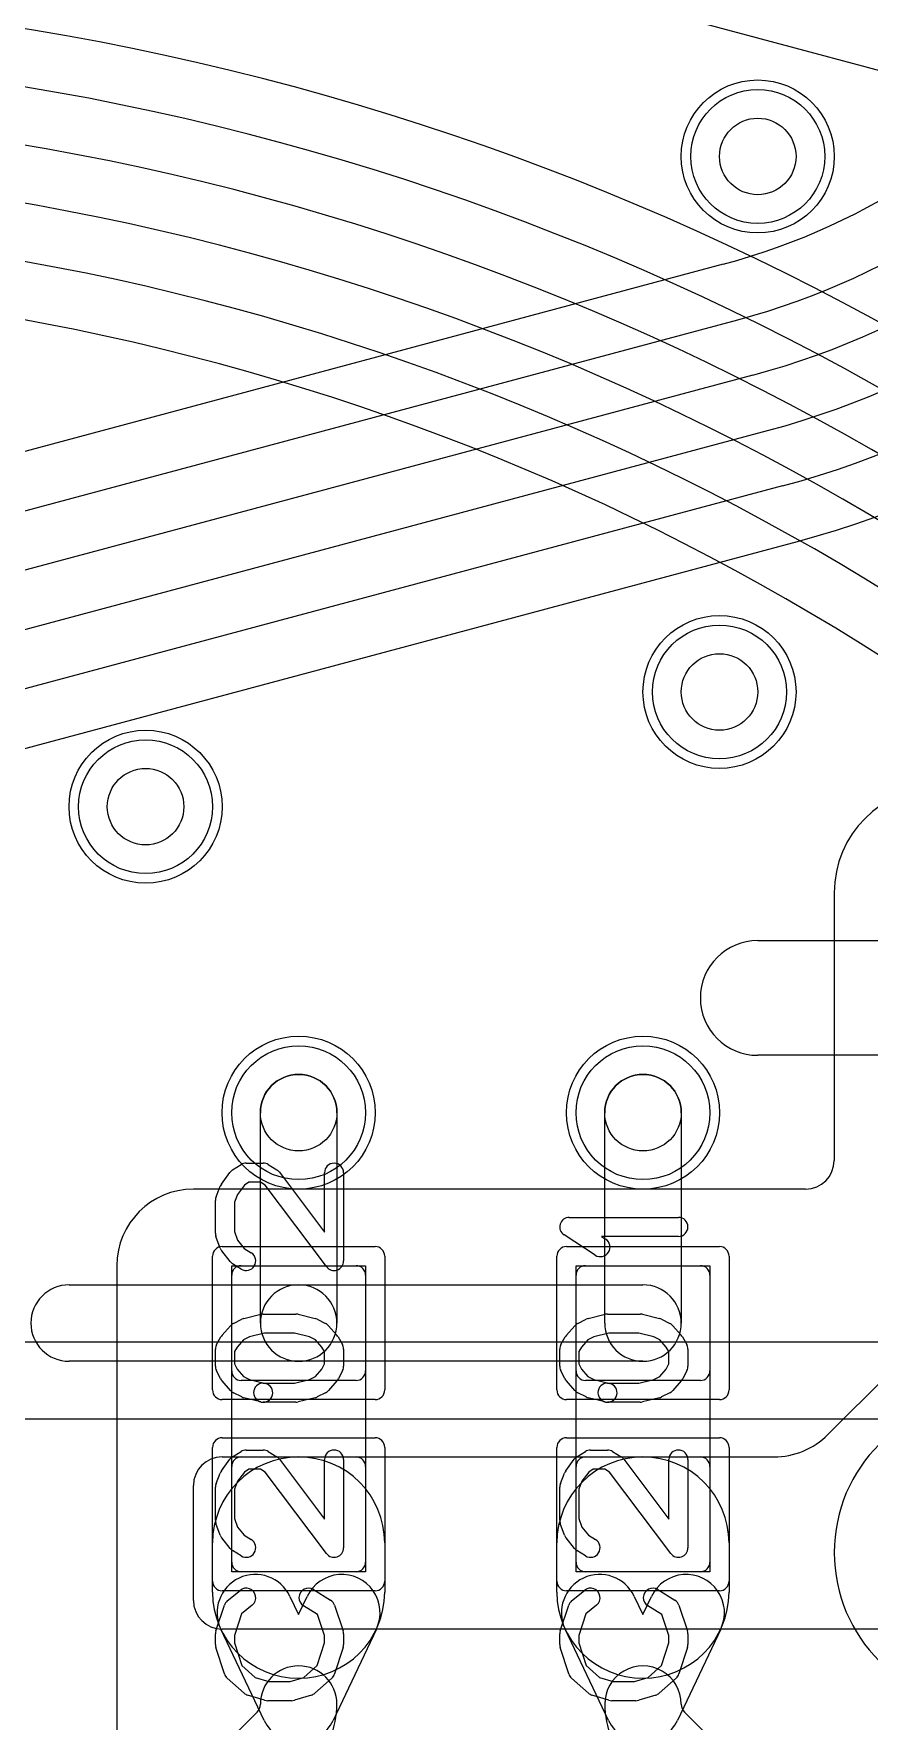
# Model space of a CAD drawing. Extents: x 0 to 20.5, y -0.5 to 20.
# Drawn here: x 11.008 to 13.191, y 8.709 to 13.121 of the extents above; entities that cross this region are included whole.
import ezdxf

# ---------------------------------------------------------------- set-up
doc = ezdxf.new("R2010")
doc.units = 0
for name, color, linetype in [('Hole', 1, 'CONTINUOUS'), ('L1', 3, 'CONTINUOUS'), ('L2', 3, 'CONTINUOUS'), ('L3', 3, 'CONTINUOUS'), ('L4', 3, 'CONTINUOUS'), ('MetalMask-A', 176, 'CONTINUOUS'), ('PartsArea-A', 111, 'CONTINUOUS'), ('PartsSilk-A', 221, 'CONTINUOUS'), ('Resist-A', 2, 'CONTINUOUS'), ('Resist-B', 2, 'CONTINUOUS')]:
    doc.layers.add(name, color=color, linetype=linetype)

msp = doc.modelspace()

# ---------------------------------------------------------------- linework, layer by layer
at = {"layer": 'Hole'}
for centre in [(12.9, 12.8), (12.8, 11.4), (11.3, 11.1), (11.7, 10.3), (12.6, 10.3)]:
    msp.add_circle(centre, 0.1, dxfattribs=at)
at = {"layer": 'L1'}
for p, q in [((12.8094, 12.51812), (6.16059, 10.73658)), ((6.19942, 10.59165), (12.84823, 12.37319)), ((12.88705, 12.2283), (6.23824, 10.44676)), ((6.27706, 10.30188), (12.92587, 12.08342)), ((12.96469, 11.93854), (6.31588, 10.157)), ((6.35473, 10.01207), (13.00352, 11.79361)), ((13.09996, 10.875), (13.09996, 10.17504)), ((12.9, 10.75), (13.7, 10.75)), ((13.7, 10.45), (12.9, 10.45)), ((11.6, 9.75), (11.6, 10.3)), ((11.8, 10.3), (11.8, 9.75)), ((12.5, 9.75), (12.5, 10.3)), ((12.7, 10.3), (12.7, 9.75)), ((13.02496, 10.10004), (11.42496, 10.10004)), ((11.22496, 9.90004), (11.22496, 8.68035)), ((11.55, 9.9), (11.85, 9.9)), ((12.45, 9.9), (12.75, 9.9)), ((11.1, 9.85), (11.7, 9.85)), ((11.525, 9.625), (11.525, 9.875)), ((11.7, 9.85), (12.6, 9.85)), ((11.875, 9.875), (11.875, 9.625)), ((12.425, 9.625), (12.425, 9.875)), ((12.775, 9.875), (12.775, 9.625)), ((11.7, 9.65), (11.1, 9.65)), ((12.6, 9.65), (11.7, 9.65)), ((11.85, 9.6), (11.55, 9.6)), ((12.75, 9.6), (12.45, 9.6)), ((13.08358, 9.45858), (13.24142, 9.61642)), ((11.5, 9.4), (12.94216, 9.4)), ((11.55, 9.4), (11.85, 9.4)), ((12.45, 9.4), (12.75, 9.4)), ((11.525, 9.125), (11.525, 9.375)), ((11.875, 9.375), (11.875, 9.125)), ((12.425, 9.125), (12.425, 9.375)), ((12.775, 9.375), (12.775, 9.125)), ((11.425, 9.025), (11.425, 9.325)), ((11.475, 9.04616), (11.475, 9.175)), ((11.925, 9.175), (11.925, 9.04616)), ((12.375, 9.04616), (12.375, 9.175)), ((12.825, 9.175), (12.825, 9.04616)), ((11.85, 9.1), (11.55, 9.1)), ((12.75, 9.1), (12.45, 9.1)), ((11.6774, 9.03548), (11.7, 8.98767)), ((11.7, 8.98767), (11.7226, 9.03548)), ((12.5774, 9.03548), (12.6, 8.98767)), ((12.6, 8.98767), (12.6226, 9.03548)), ((11.60959, 8.71093), (11.49658, 8.95)), ((16.975, 8.95), (11.5, 8.95)), ((11.90342, 8.95), (11.79041, 8.71093)), ((12.50959, 8.71093), (12.39658, 8.95)), ((12.80342, 8.95), (12.69041, 8.71093)), ((11.27574, 8.41716), (11.59134, 8.73277)), ((12.70866, 8.73276), (13.18284, 8.25858))]:
    msp.add_line(p, q, dxfattribs=at)
for centre in [(12.9, 12.8), (12.8, 11.4), (11.3, 11.1), (11.7, 10.3), (12.6, 10.3)]:
    msp.add_circle(centre, 0.2, dxfattribs=at)
for centre, radius, start, end in [((12.35, 14.2326), 1.77496, -74.9998, 0), ((12.35, 14.2326), 1.925, -74.99993, 0), ((12.35, 14.2326), 2.075, -75.00002, 0), ((12.35, 14.23261), 2.225, -75.0001, 0), ((12.35, 14.23261), 2.375, -75.0001, 0), ((12.35, 14.23261), 2.52504, -75.00018, 0), ((13.375, 10.875), 0.27504, 90, 180), ((12.9, 10.6), 0.15, 90, -90), ((11.7, 10.3), 0.1, 0, 180), ((12.6, 10.3), 0.1, 0, 180), ((13.02496, 10.17504), 0.075, -90, 0), ((11.42496, 9.90004), 0.2, 90, 180), ((11.55, 9.875), 0.025, 90, 180), ((11.85, 9.875), 0.025, 0, 90), ((12.45, 9.875), 0.025, 90, 180), ((12.75, 9.875), 0.025, 0, 90), ((11.1, 9.75), 0.1, 90, -90), ((11.7, 9.75), 0.1, 90, -90), ((11.7, 9.75), 0.1, -90, 90), ((12.6, 9.75), 0.1, -90, 90), ((11.7, 9.75), 0.1, 180, 0), ((12.6, 9.75), 0.1, 180, 0), ((11.55, 9.625), 0.025, 180, -90), ((11.85, 9.625), 0.025, -90, 0), ((12.45, 9.625), 0.025, 180, -90), ((12.75, 9.625), 0.025, -90, 0), ((12.94216, 9.6), 0.2, -90, -45), ((11.5, 9.325), 0.075, 90, 180), ((11.7, 9.175), 0.225, 0, 180), ((11.55, 9.375), 0.025, 90, 180), ((11.85, 9.375), 0.025, 0, 90), ((12.6, 9.175), 0.225, 0, 180), ((12.45, 9.375), 0.025, 90, 180), ((12.75, 9.375), 0.025, 0, 90), ((11.58699, 8.99274), 0.1, 25.30175, -154.69958), ((11.55, 9.125), 0.025, 180, -90), ((11.81301, 8.99274), 0.1, -25.30175, 154.69958), ((11.85, 9.125), 0.025, -90, 0), ((12.48699, 8.99274), 0.1, 25.30175, -154.69958), ((12.45, 9.125), 0.025, 180, -90), ((12.71301, 8.99274), 0.1, -25.30175, 154.69958), ((12.75, 9.125), 0.025, -90, 0), ((11.7, 9.04616), 0.225, 180, 0), ((12.6, 9.04616), 0.225, 180, 0), ((11.5, 9.025), 0.075, 180, -90), ((11.7, 8.75367), 0.1, 0, 180), ((12.6, 8.75367), 0.1, -0.00573, 179.99558), ((11.57044, 8.75367), 0.02956, -45, 0), ((11.57044, 8.75367), 0.22956, -45.00353, 0), ((12.72956, 8.75366), 0.22956, 179.99501, -135), ((12.72956, 8.75366), 0.02956, 180, -135), ((11.7, 8.75367), 0.1, -154.69824, -25.30175), ((12.6, 8.75367), 0.1, -154.69824, -25.30175)]:
    msp.add_arc(centre, radius, start, end, dxfattribs=at)
at = {"layer": 'L2'}
for centre in [(12.9, 12.8), (12.8, 11.4), (11.3, 11.1), (11.7, 10.3), (12.6, 10.3)]:
    msp.add_circle(centre, 0.2, dxfattribs=at)
msp.add_arc((13.5, 9.15), 0.40004, 90, -90, dxfattribs=at)
at = {"layer": 'L3'}
for p, q in [((12.48294, 13.22185), (16.16821, 12.23439)), ((14.2, 9.70004), (10.36063, 9.70004)), ((7, 9.5), (14.2, 9.5))]:
    msp.add_line(p, q, dxfattribs=at)
for centre in [(12.9, 12.8), (12.8, 11.4), (11.3, 11.1), (11.7, 10.3), (12.6, 10.3)]:
    msp.add_circle(centre, 0.2, dxfattribs=at)
at = {"layer": 'L4'}
for centre in [(12.9, 12.8), (12.8, 11.4), (11.3, 11.1), (11.7, 10.3), (12.6, 10.3)]:
    msp.add_circle(centre, 0.2, dxfattribs=at)
for centre, radius, start, end in [((9.85, 6.2), 7.02504, 0, 90), ((9.85, 6.2), 6.875, 0, 90), ((9.85, 6.2), 6.725, 0, 90), ((9.85, 6.2), 6.575, 0, 90), ((9.85, 6.2), 6.425, 0, 90), ((9.85, 6.2), 6.27496, 0, 90), ((13.5, 9.15), 0.40004, 90, -90)]:
    msp.add_arc(centre, radius, start, end, dxfattribs=at)
at = {"layer": 'MetalMask-A'}
for p, q in [((11.55, 9.9), (11.85, 9.9)), ((12.45, 9.9), (12.75, 9.9)), ((11.525, 9.625), (11.525, 9.875)), ((11.875, 9.875), (11.875, 9.625)), ((12.425, 9.625), (12.425, 9.875)), ((12.775, 9.875), (12.775, 9.625)), ((11.85, 9.6), (11.55, 9.6)), ((12.75, 9.6), (12.45, 9.6)), ((11.55, 9.4), (11.85, 9.4)), ((12.45, 9.4), (12.75, 9.4)), ((11.525, 9.125), (11.525, 9.375)), ((11.875, 9.375), (11.875, 9.125)), ((12.425, 9.125), (12.425, 9.375)), ((12.775, 9.375), (12.775, 9.125)), ((11.85, 9.1), (11.55, 9.1)), ((12.75, 9.1), (12.45, 9.1))]:
    msp.add_line(p, q, dxfattribs=at)
for centre, start, end in [((11.55, 9.875), 90, 180), ((11.85, 9.875), 0, 90), ((12.45, 9.875), 90, 180), ((12.75, 9.875), 0, 90), ((11.55, 9.625), 180, -90), ((11.85, 9.625), -90, 0), ((12.45, 9.625), 180, -90), ((12.75, 9.625), -90, 0), ((11.55, 9.375), 90, 180), ((11.85, 9.375), 0, 90), ((12.45, 9.375), 90, 180), ((12.75, 9.375), 0, 90), ((11.55, 9.125), 180, -90), ((11.85, 9.125), -90, 0), ((12.45, 9.125), 180, -90), ((12.75, 9.125), -90, 0)]:
    msp.add_arc(centre, 0.025, start, end, dxfattribs=at)
at = {"layer": 'PartsArea-A'}
for p, q in [((11.525, 9.1), (11.525, 9.9)), ((11.525, 9.9), (11.875, 9.9)), ((11.875, 9.9), (11.875, 9.1)), ((12.425, 9.1), (12.425, 9.9)), ((12.425, 9.9), (12.775, 9.9)), ((12.775, 9.9), (12.775, 9.1)), ((11.875, 9.1), (11.525, 9.1)), ((12.775, 9.1), (12.425, 9.1))]:
    msp.add_line(p, q, dxfattribs=at)
at = {"layer": 'PartsSilk-A'}
for p, q in [((11.52749, 10.15037), (11.54971, 10.16426)), ((11.56296, 10.16806), (11.60741, 10.16806)), ((11.62066, 10.16426), (11.64288, 10.15037)), ((11.4842, 10.08011), (11.49531, 10.10789)), ((11.4983, 10.11331), (11.52052, 10.14387)), ((11.55811, 10.11054), (11.54057, 10.08643)), ((11.57013, 10.11806), (11.55811, 10.11054)), ((11.60024, 10.11806), (11.57013, 10.11806)), ((11.61244, 10.11043), (11.60024, 10.11806)), ((11.77261, 9.89747), (11.61244, 10.11043)), ((11.64961, 10.1442), (11.76759, 9.98733)), ((11.76759, 9.98733), (11.76759, 10.14306)), ((11.81759, 10.14306), (11.81759, 9.9125)), ((11.48241, 9.98472), (11.48241, 10.07083)), ((11.54057, 10.08643), (11.53241, 10.06602)), ((11.53241, 10.06602), (11.53241, 9.98912)), ((12.40741, 10.02639), (12.69259, 10.02639)), ((11.49503, 9.94563), (11.48392, 9.97618)), ((11.53241, 9.98912), (11.54061, 9.96658)), ((12.4753, 9.92763), (12.39382, 9.98041)), ((12.69259, 9.97639), (12.49199, 9.97639)), ((12.49199, 9.97639), (12.50248, 9.96959)), ((11.52122, 9.91077), (11.499, 9.93855)), ((11.54061, 9.96658), (11.5576, 9.94533)), ((11.5576, 9.94533), (11.57621, 9.9337)), ((11.54971, 9.8913), (11.52749, 9.90519)), ((11.52956, 9.74875), (11.55178, 9.75986)), ((11.5569, 9.76175), (11.60135, 9.77286)), ((11.60741, 9.77361), (11.69259, 9.77361)), ((11.69865, 9.77286), (11.7431, 9.76175)), ((11.74822, 9.75986), (11.77044, 9.74875)), ((12.42956, 9.74875), (12.45178, 9.75986)), ((12.4569, 9.76175), (12.50135, 9.77286)), ((12.50741, 9.77361), (12.59259, 9.77361)), ((12.59865, 9.77286), (12.6431, 9.76175)), ((12.64822, 9.75986), (12.67044, 9.74875)), ((11.4857, 9.69434), (11.49681, 9.71379)), ((11.49983, 9.718), (11.52205, 9.743)), ((11.55623, 9.70618), (11.53894, 9.68673)), ((11.57169, 9.71391), (11.55623, 9.70618)), ((11.61049, 9.72361), (11.57169, 9.71391)), ((11.68951, 9.72361), (11.61049, 9.72361)), ((11.72831, 9.71391), (11.68951, 9.72361)), ((11.74377, 9.70618), (11.72831, 9.71391)), ((11.76106, 9.68673), (11.74377, 9.70618)), ((11.77795, 9.743), (11.80017, 9.718)), ((11.80319, 9.71379), (11.8143, 9.69434)), ((12.3857, 9.69434), (12.39681, 9.71379)), ((12.39983, 9.718), (12.42205, 9.743)), ((12.45623, 9.70618), (12.43894, 9.68673)), ((12.47169, 9.71391), (12.45623, 9.70618)), ((12.51049, 9.72361), (12.47169, 9.71391)), ((12.58951, 9.72361), (12.51049, 9.72361)), ((12.62831, 9.71391), (12.58951, 9.72361)), ((12.64377, 9.70618), (12.62831, 9.71391)), ((12.66106, 9.68673), (12.64377, 9.70618)), ((12.67795, 9.743), (12.70017, 9.718)), ((12.70319, 9.71379), (12.7143, 9.69434)), ((11.48241, 9.6375), (11.48241, 9.68194)), ((11.53894, 9.68673), (11.53241, 9.6753)), ((11.53241, 9.6753), (11.53241, 9.6434)), ((11.76759, 9.6753), (11.76106, 9.68673)), ((11.76759, 9.6434), (11.76759, 9.6753)), ((11.81759, 9.68194), (11.81759, 9.6375)), ((12.38241, 9.6375), (12.38241, 9.68194)), ((12.43894, 9.68673), (12.43241, 9.6753)), ((12.43241, 9.6753), (12.43241, 9.6434)), ((12.66759, 9.6753), (12.66106, 9.68673)), ((12.66759, 9.6434), (12.66759, 9.6753)), ((12.71759, 9.68194), (12.71759, 9.6375)), ((11.49616, 9.6041), (11.48505, 9.62632)), ((11.53241, 9.6434), (11.5394, 9.62942)), ((11.5394, 9.62942), (11.55623, 9.61049)), ((11.74377, 9.61049), (11.7606, 9.62942)), ((11.7606, 9.62942), (11.76759, 9.6434)), ((11.81495, 9.62632), (11.80384, 9.6041)), ((12.39616, 9.6041), (12.38505, 9.62632)), ((12.43241, 9.6434), (12.4394, 9.62942)), ((12.4394, 9.62942), (12.45623, 9.61049)), ((12.64377, 9.61049), (12.6606, 9.62942)), ((12.6606, 9.62942), (12.66759, 9.6434)), ((12.71495, 9.62632), (12.70384, 9.6041)), ((11.52205, 9.57367), (11.49983, 9.59867)), ((11.55623, 9.61049), (11.57169, 9.60276)), ((11.57169, 9.60276), (11.61347, 9.59231)), ((11.60741, 9.59306), (11.68951, 9.59306)), ((11.68951, 9.59306), (11.72831, 9.60276)), ((11.72831, 9.60276), (11.74377, 9.61049)), ((11.80017, 9.59867), (11.77795, 9.57367)), ((12.42205, 9.57367), (12.39983, 9.59867)), ((12.45623, 9.61049), (12.47169, 9.60276)), ((12.47169, 9.60276), (12.51347, 9.59231)), ((12.50741, 9.59306), (12.58951, 9.59306)), ((12.58951, 9.59306), (12.62831, 9.60276)), ((12.62831, 9.60276), (12.64377, 9.61049)), ((12.70017, 9.59867), (12.67795, 9.57367)), ((11.55178, 9.55681), (11.52956, 9.56792)), ((11.60135, 9.54381), (11.5569, 9.55492)), ((11.69259, 9.54306), (11.60741, 9.54306)), ((11.7431, 9.55492), (11.69865, 9.54381)), ((11.77044, 9.56792), (11.74822, 9.55681)), ((12.45178, 9.55681), (12.42956, 9.56792)), ((12.50135, 9.54381), (12.4569, 9.55492)), ((12.59259, 9.54306), (12.50741, 9.54306)), ((12.6431, 9.55492), (12.59865, 9.54381)), ((12.67044, 9.56792), (12.64822, 9.55681)), ((11.52749, 9.40037), (11.54971, 9.41426)), ((11.56296, 9.41806), (11.60741, 9.41806)), ((11.62066, 9.41426), (11.64288, 9.40037)), ((12.42749, 9.40037), (12.44971, 9.41426)), ((12.46296, 9.41806), (12.50741, 9.41806)), ((12.52066, 9.41426), (12.54288, 9.40037)), ((11.4842, 9.33011), (11.49531, 9.35789)), ((11.4983, 9.36331), (11.52052, 9.39387)), ((11.55811, 9.36054), (11.54057, 9.33643)), ((11.57013, 9.36806), (11.55811, 9.36054)), ((11.60024, 9.36806), (11.57013, 9.36806)), ((11.61244, 9.36043), (11.60024, 9.36806)), ((11.77261, 9.14747), (11.61244, 9.36043)), ((11.64961, 9.3942), (11.76759, 9.23733)), ((11.76759, 9.23733), (11.76759, 9.39306)), ((11.81759, 9.39306), (11.81759, 9.1625)), ((12.3842, 9.33011), (12.39531, 9.35789)), ((12.3983, 9.36331), (12.42052, 9.39387)), ((12.45811, 9.36054), (12.44057, 9.33643)), ((12.47013, 9.36806), (12.45811, 9.36054)), ((12.50024, 9.36806), (12.47013, 9.36806)), ((12.51244, 9.36043), (12.50024, 9.36806)), ((12.67261, 9.14747), (12.51244, 9.36043)), ((12.54961, 9.3942), (12.66759, 9.23733)), ((12.66759, 9.23733), (12.66759, 9.39306)), ((12.71759, 9.39306), (12.71759, 9.1625)), ((11.48241, 9.23472), (11.48241, 9.32083)), ((11.54057, 9.33643), (11.53241, 9.31602)), ((11.53241, 9.31602), (11.53241, 9.23912)), ((12.38241, 9.23472), (12.38241, 9.32083)), ((12.44057, 9.33643), (12.43241, 9.31602)), ((12.43241, 9.31602), (12.43241, 9.23912)), ((11.49503, 9.19563), (11.48392, 9.22618)), ((11.53241, 9.23912), (11.54061, 9.21658)), ((12.39503, 9.19563), (12.38392, 9.22618)), ((12.43241, 9.23912), (12.44061, 9.21658)), ((11.52122, 9.16077), (11.499, 9.18855)), ((11.54061, 9.21658), (11.5576, 9.19533)), ((11.5576, 9.19533), (11.57621, 9.1837)), ((12.42122, 9.16077), (12.399, 9.18855)), ((12.44061, 9.21658), (12.4576, 9.19533)), ((12.4576, 9.19533), (12.47621, 9.1837)), ((11.54971, 9.1413), (11.52749, 9.15519)), ((12.44971, 9.1413), (12.42749, 9.15519)), ((11.51363, 9.02338), (11.54696, 9.05115)), ((11.73918, 9.05314), (11.78362, 9.02537)), ((12.41363, 9.02338), (12.44696, 9.05115)), ((12.63918, 9.05314), (12.68362, 9.02537)), ((11.48369, 8.9454), (11.50591, 9.01207)), ((11.57896, 9.01273), (11.5511, 8.98952)), ((11.7495, 8.98773), (11.71268, 9.01074)), ((11.79409, 9.01207), (11.81631, 8.9454)), ((12.38369, 8.9454), (12.40591, 9.01207)), ((12.47896, 9.01273), (12.4511, 8.98952)), ((12.6495, 8.98773), (12.61268, 9.01074)), ((12.69409, 9.01207), (12.71631, 8.9454)), ((11.5511, 8.98952), (11.53241, 8.93344)), ((11.76759, 8.93344), (11.7495, 8.98773)), ((12.4511, 8.98952), (12.43241, 8.93344)), ((12.66759, 8.93344), (12.6495, 8.98773)), ((11.48241, 8.90972), (11.48241, 8.9375)), ((11.53241, 8.93344), (11.53241, 8.91362)), ((11.53241, 8.91362), (11.55132, 8.85452)), ((11.74868, 8.85452), (11.76759, 8.91362)), ((11.76759, 8.91362), (11.76759, 8.93344)), ((11.81759, 8.9375), (11.81759, 8.90972)), ((12.38241, 8.90972), (12.38241, 8.9375)), ((12.43241, 8.93344), (12.43241, 8.91362)), ((12.43241, 8.91362), (12.45132, 8.85452)), ((12.64868, 8.85452), (12.66759, 8.91362)), ((12.66759, 8.91362), (12.66759, 8.93344)), ((12.71759, 8.9375), (12.71759, 8.90972)), ((11.50582, 8.83266), (11.4836, 8.9021)), ((11.8164, 8.9021), (11.79418, 8.83266)), ((12.40582, 8.83266), (12.3836, 8.9021)), ((12.7164, 8.9021), (12.69418, 8.83266)), ((11.55132, 8.85452), (11.58656, 8.82368)), ((11.71344, 8.82368), (11.74868, 8.85452)), ((12.45132, 8.85452), (12.48656, 8.82368)), ((12.61344, 8.82368), (12.64868, 8.85452)), ((11.55761, 8.78258), (11.51317, 8.82147)), ((11.58656, 8.82368), (11.62234, 8.8125)), ((11.62234, 8.8125), (11.67766, 8.8125)), ((11.67766, 8.8125), (11.71344, 8.82368)), ((11.78683, 8.82147), (11.74239, 8.78258)), ((12.45761, 8.78258), (12.41317, 8.82147)), ((12.48656, 8.82368), (12.52234, 8.8125)), ((12.52234, 8.8125), (12.57766, 8.8125)), ((12.57766, 8.8125), (12.61344, 8.82368)), ((12.68683, 8.82147), (12.64239, 8.78258)), ((11.61106, 8.76364), (11.56661, 8.77753)), ((11.68148, 8.7625), (11.61852, 8.7625)), ((11.73339, 8.77753), (11.68894, 8.76364)), ((12.51106, 8.76364), (12.46661, 8.77753)), ((12.58148, 8.7625), (12.51852, 8.7625)), ((12.63339, 8.77753), (12.58894, 8.76364))]:
    msp.add_line(p, q, dxfattribs=at)
for centre, start, end in [((11.54074, 10.12917), 122.00538, 143.97932), ((11.56296, 10.14306), 90, 122.01002), ((11.60741, 10.14306), 57.99462, 90), ((11.62963, 10.12917), 36.9524, 57.98998), ((11.79259, 10.14306), 0, 180), ((11.51852, 10.09861), 143.98274, 158.20215), ((11.50741, 10.07083), 158.2071, 180), ((12.40741, 10.00139), 90, -122.93381), ((12.69259, 10.00139), -90, 90), ((11.50741, 9.98472), 180, -160.01539), ((11.51852, 9.95417), -160.02081, -141.34522), ((11.56296, 9.9125), -122.00538, 57.98998), ((12.48889, 9.94861), -122.93354, 57.06619), ((11.54074, 9.92639), -141.33303, -122.01002), ((11.79259, 9.9125), -143.0476, 0), ((11.56296, 9.7375), 104.03068, 116.56505), ((11.60741, 9.74861), 90, 104.03068), ((11.69259, 9.74861), 75.96932, 90), ((11.73704, 9.7375), 63.43495, 75.96932), ((12.46296, 9.7375), 104.03068, 116.56505), ((12.50741, 9.74861), 90, 104.03068), ((12.59259, 9.74861), 75.96932, 90), ((12.63704, 9.7375), 63.43495, 75.96932), ((11.51852, 9.70139), 138.37217, 150.26649), ((11.54074, 9.72639), 116.56505, 138.37217), ((11.75926, 9.72639), 41.62783, 63.43495), ((11.78148, 9.70139), 29.73351, 41.62783), ((12.41852, 9.70139), 138.37217, 150.26649), ((12.44074, 9.72639), 116.56505, 138.37217), ((12.65926, 9.72639), 41.62783, 63.43495), ((12.68148, 9.70139), 29.73351, 41.62783), ((11.50741, 9.68194), 150.26649, 180), ((11.79259, 9.68194), 0, 29.73351), ((12.40741, 9.68194), 150.26649, 180), ((12.69259, 9.68194), 0, 29.73351), ((11.50741, 9.6375), 180, -153.43495), ((11.79259, 9.6375), -26.56505, 0), ((12.40741, 9.6375), 180, -153.43495), ((12.69259, 9.6375), -26.56505, 0), ((11.51852, 9.61528), -153.43495, -138.37217), ((11.60741, 9.56806), 90, -90), ((11.60741, 9.56806), -104.03068, 75.96679), ((11.78148, 9.61528), -41.62783, -26.56505), ((12.41852, 9.61528), -153.43495, -138.37217), ((12.50741, 9.56806), 90, -90), ((12.50741, 9.56806), -104.03068, 75.96679), ((12.68148, 9.61528), -41.62783, -26.56505), ((11.54074, 9.59028), -138.37217, -116.56505), ((11.56296, 9.57917), -116.56505, -104.03068), ((11.69259, 9.56806), -90, -75.96932), ((11.73704, 9.57917), -75.96932, -63.43495), ((11.75926, 9.59028), -63.43495, -41.62783), ((12.44074, 9.59028), -138.37217, -116.56505), ((12.46296, 9.57917), -116.56505, -104.03068), ((12.59259, 9.56806), -90, -75.96932), ((12.63704, 9.57917), -75.96932, -63.43495), ((12.65926, 9.59028), -63.43495, -41.62783), ((11.54074, 9.37917), 122.00538, 143.97932), ((11.56296, 9.39306), 90, 122.01002), ((11.60741, 9.39306), 57.99462, 90), ((11.62963, 9.37917), 36.9524, 57.98998), ((11.79259, 9.39306), 0, 180), ((12.44074, 9.37917), 122.00538, 143.97932), ((12.46296, 9.39306), 90, 122.01002), ((12.50741, 9.39306), 57.99462, 90), ((12.52963, 9.37917), 36.9524, 57.98998), ((12.69259, 9.39306), 0, 180), ((11.51852, 9.34861), 143.98274, 158.20215), ((12.41852, 9.34861), 143.98274, 158.20215), ((11.50741, 9.32083), 158.2071, 180), ((12.40741, 9.32083), 158.2071, 180), ((11.50741, 9.23472), 180, -160.01539), ((12.40741, 9.23472), 180, -160.01539), ((11.51852, 9.20417), -160.02081, -141.34522), ((11.56296, 9.1625), -122.00538, 57.98998), ((12.41852, 9.20417), -160.02081, -141.34522), ((12.46296, 9.1625), -122.00538, 57.98998), ((11.54074, 9.17639), -141.33303, -122.01002), ((11.79259, 9.1625), -143.0476, 0), ((12.44074, 9.17639), -141.33303, -122.01002), ((12.69259, 9.1625), -143.0476, 0), ((11.56296, 9.03194), -50.2091, 129.8005), ((11.72593, 9.03194), 57.99462, -122.00075), ((12.46296, 9.03194), -50.2091, 129.8005), ((12.62593, 9.03194), 57.99462, -122.00075), ((11.52963, 9.00417), 129.7909, 161.57954), ((11.77037, 9.00417), 18.42046, 57.99462), ((12.42963, 9.00417), 129.7909, 161.57954), ((12.67037, 9.00417), 18.42046, 57.99462), ((11.50741, 8.9375), 161.57954, 180), ((11.79259, 8.9375), 0, 18.42046), ((12.40741, 8.9375), 161.57954, 180), ((12.69259, 8.9375), 0, 18.42046), ((11.50741, 8.90972), 180, -162.25358), ((11.79259, 8.90972), -17.74642, 0), ((12.40741, 8.90972), 180, -162.25358), ((12.69259, 8.90972), -17.74642, 0), ((11.52963, 8.84028), -162.25358, -131.18808), ((11.77037, 8.84028), -48.81192, -17.74642), ((12.42963, 8.84028), -162.25358, -131.18808), ((12.67037, 8.84028), -48.81192, -17.74642), ((11.57407, 8.80139), -131.18808, -107.36223), ((11.72593, 8.80139), -72.63777, -48.81192), ((12.47407, 8.80139), -131.18808, -107.36223), ((12.62593, 8.80139), -72.63777, -48.81192), ((11.61852, 8.7875), -107.36223, -90), ((11.68148, 8.7875), -90, -72.63777), ((12.51852, 8.7875), -107.36223, -90), ((12.58148, 8.7875), -90, -72.63777)]:
    msp.add_arc(centre, 0.025, start, end, dxfattribs=at)
at = {"layer": 'Resist-A'}
for p, q in [((11.5, 9.95), (11.9, 9.95)), ((12.4, 9.95), (12.8, 9.95)), ((11.475, 9.575), (11.475, 9.925)), ((11.925, 9.925), (11.925, 9.575)), ((12.375, 9.575), (12.375, 9.925)), ((12.825, 9.925), (12.825, 9.575)), ((11.9, 9.55), (11.5, 9.55)), ((12.8, 9.55), (12.4, 9.55)), ((11.5, 9.45), (11.9, 9.45)), ((12.4, 9.45), (12.8, 9.45)), ((11.475, 9.075), (11.475, 9.425)), ((11.925, 9.425), (11.925, 9.075)), ((12.375, 9.075), (12.375, 9.425)), ((12.825, 9.425), (12.825, 9.075)), ((11.9, 9.05), (11.5, 9.05)), ((12.8, 9.05), (12.4, 9.05))]:
    msp.add_line(p, q, dxfattribs=at)
for centre in [(12.9, 12.8), (12.8, 11.4), (11.3, 11.1), (11.7, 10.3), (12.6, 10.3)]:
    msp.add_circle(centre, 0.175, dxfattribs=at)
for centre, start, end in [((11.5, 9.925), 90, 180), ((11.9, 9.925), 0, 90), ((12.4, 9.925), 90, 180), ((12.8, 9.925), 0, 90), ((11.5, 9.575), 180, -90), ((11.9, 9.575), -90, 0), ((12.4, 9.575), 180, -90), ((12.8, 9.575), -90, 0), ((11.5, 9.425), 90, 180), ((11.9, 9.425), 0, 90), ((12.4, 9.425), 90, 180), ((12.8, 9.425), 0, 90), ((11.5, 9.075), 180, -90), ((11.9, 9.075), -90, 0), ((12.4, 9.075), 180, -90), ((12.8, 9.075), -90, 0)]:
    msp.add_arc(centre, 0.025, start, end, dxfattribs=at)
at = {"layer": 'Resist-B'}
for centre in [(12.9, 12.8), (12.8, 11.4), (11.3, 11.1), (11.7, 10.3), (12.6, 10.3)]:
    msp.add_circle(centre, 0.175, dxfattribs=at)

doc.saveas('drawing.dxf')
